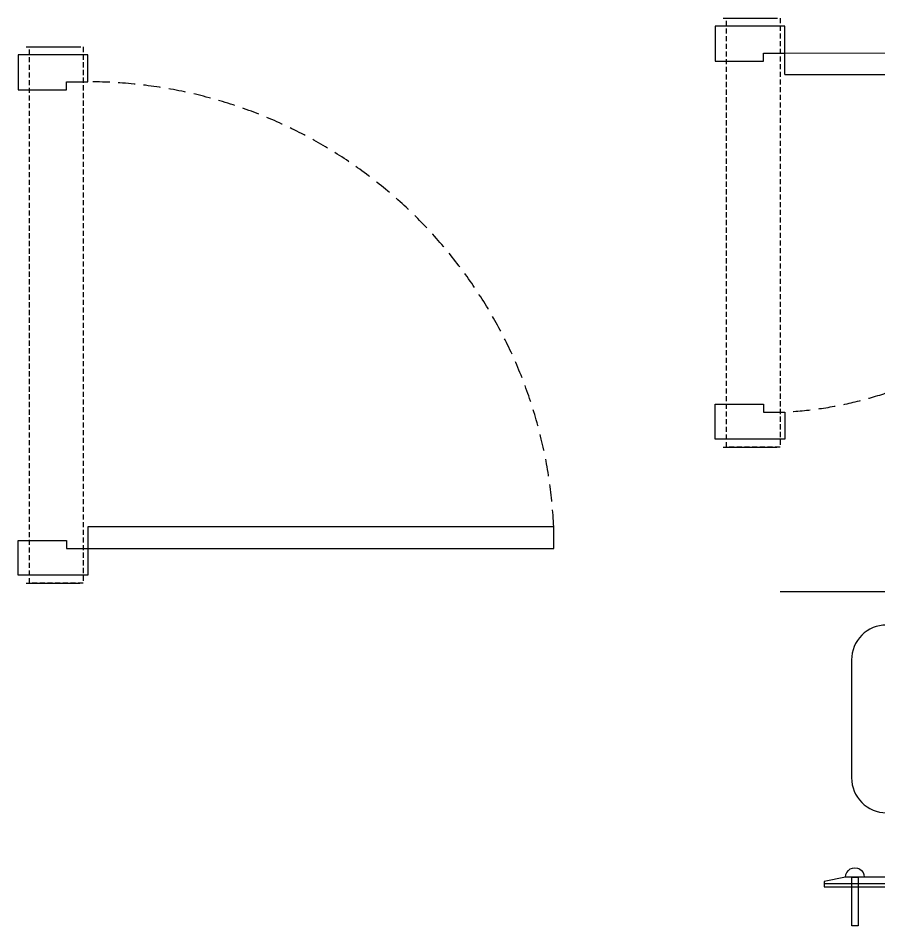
# Model space of a CAD drawing. Header units: millimetres. Extents: x 2061841 to 105821645, y -77612 to 48520811.
# Drawn here: x 105489499 to 105491104, y 48496455 to 48498148 of the extents above; entities that cross this region are included whole.
import ezdxf

# ---------------------------------------------------------------- set-up
doc = ezdxf.new("R2010")
doc.units = ezdxf.units.MM
doc.header["$LTSCALE"] = 10
doc.header["$MEASUREMENT"] = 0
doc.linetypes.add('HIDDEN2', pattern=[4.7625, 3.175, -1.5875])
for name, color, linetype in [('A-DOOR', 6, 'Continuous'), ('A-ELEV-HIDN', 54, 'HIDDEN2'), ('A-FLOR-FNSH', 74, 'Continuous'), ('AP-SANR-FIXT', 74, 'Continuous'), ('S-OPENING', 6, 'Continuous'), ('xb_type d_second fl_typ_fl$0$A-DOOR', 8, 'Continuous'), ('xb_type d_second fl_typ_fl$0$A-WALL', 8, 'Continuous'), ('xr_TDT02_Toilet_01_settingout$0$A-ELEV-FINE', 8, 'Continuous')]:
    doc.layers.add(name, color=color, linetype=linetype)

# ---------------------------------------------------------------- blocks, each defined once
blk = doc.blocks.new('xb_type d_second fl_typ_fl$0$Door frame 100wall')
blk.add_lwpolyline([(-80, 75), (-65, 75), (-65, 115), (-15, 115), (-15, -15), (-80, -15)], close=True)
at = {"layer": 'xb_type d_second fl_typ_fl$0$A-WALL'}
blk.add_line((0, 0), (0, 100), dxfattribs=at)
blk = doc.blocks.new('xb_type d_second fl_typ_fl$0$bedroom door')
blk.add_lwpolyline([(105.1, -983.9), (105.1, -115), (65.1, -115), (65.1, -983.9), (105.1, -983.9)])
at = {"layer": 'A-ELEV-HIDN'}
blk.add_arc((65.1, -115), 869.9, 272.6357, 0, dxfattribs=at)
at = {"rotation": 180}
blk.add_blockref('xb_type d_second fl_typ_fl$0$Door frame 100wall', (0, 0), dxfattribs=at)
at = {"xscale": -1, "rotation": 180}
blk.add_blockref('xb_type d_second fl_typ_fl$0$Door frame 100wall', (1000, 0), dxfattribs=at)
blk = doc.blocks.new('xb_type d_second fl_typ_fl$0$toilet door')
at = {"layer": 'A-ELEV-HIDN'}
blk.add_arc((-1763.3, 7052.9), 711.1, 96.4703, 177.0071, dxfattribs=at)
at = {"layer": 'xb_type d_second fl_typ_fl$0$A-DOOR'}
for p, q in [((-1843.4, 7090), (-1843.4, 7759.4)), ((-1843.4, 7759.4), (-1803.4, 7759.4)), ((-1803.4, 7090), (-1803.4, 7759.4)), ((-1843.4, 7090), (-1803.4, 7090))]:
    blk.add_line(p, q, dxfattribs=at)
at = {"layer": 'xb_type d_second fl_typ_fl$0$A-DOOR', "xscale": -1}
blk.add_blockref('xb_type d_second fl_typ_fl$0$Door frame 100wall', (-2538.4, 6975), dxfattribs=at)
at = {"layer": 'xb_type d_second fl_typ_fl$0$A-DOOR'}
blk.add_blockref('xb_type d_second fl_typ_fl$0$Door frame 100wall', (-1738.4, 6975), dxfattribs=at)
blk = doc.blocks.new('xr_TDT02_Toilet_01_settingout$0$BASIN 600')
at = {"layer": 'AP-SANR-FIXT', "ltscale": 0.2}
for p, q in [((28918.9, 6319.8), (29054.1, 6319.8)), ((28942.3, 6300.2), (28942.3, 6319.8)), ((29054.1, 6300.2), (28918.9, 6300.2))]:
    blk.add_line(p, q, dxfattribs=at)
at = {"layer": 'AP-SANR-FIXT'}
for points in [[(29130, 6034), (29140, 6034), (29140, 6584), (29130, 6584), (29122, 6544), (29122, 6074), (29130, 6034)], [(29134, 6034), (29134, 6584)]]:
    blk.add_lwpolyline(points, dxfattribs=at)
at = {"layer": 'AP-SANR-FIXT', "ltscale": 0.2}
blk.add_lwpolyline([(29002, 6319.8), (29002, 6470, 0.414214), (28937, 6535), (28717, 6535, 0.414214), (28652, 6470), (28652, 6150, 0.414214), (28717, 6085), (28937, 6085, 0.414214), (29002, 6150), (29002, 6300.2)], format="xyb", dxfattribs=at)
at = {"layer": 'AP-SANR-FIXT'}
for points in [[(29002, 6300.2), (29002, 6470, 0.414214), (28937, 6535), (28717, 6535, 0.414214), (28652, 6470), (28652, 6150, 0.414214), (28717, 6085), (28937, 6085, 0.414214), (29002, 6150), (29002, 6300.2)], [(29122, 6544, -43.793788), (29122, 6544, 1.000509), (29122, 6509.2, -0.95535)], [(29122, 6074, 43.793788), (29122, 6074, -1.000509), (29122, 6108.8, 0.95535)]]:
    blk.add_lwpolyline(points, format="xyb", dxfattribs=at)
at = {"layer": 'AP-SANR-FIXT', "elevation": 0}
for points in [[(29122, 6532.2), (29122, 6520.9), (29213, 6520.9), (29213, 6532.2)], [(29122, 6085.8), (29122, 6097.1), (29212.9, 6097.1), (29212.9, 6085.8)]]:
    blk.add_lwpolyline(points, close=True, dxfattribs=at)
at = {"layer": 'AP-SANR-FIXT'}
blk.add_lwpolyline([(28918.9, 6319.8), (29035.6, 6319.8, -5.974225), (29035.6, 6300.2), (28918.9, 6300.2, -0.260855)], format="xyb", close=True, dxfattribs=at)
blk.add_circle((29064.8, 6310), 14.5, dxfattribs=at)
at = {"layer": 'AP-SANR-FIXT', "ltscale": 0.2}
for centre, radius, start, end in [((29064, 6310), 30, 198.9249, 161.0751), ((28936.3, 6310), 20, 150.7599, 209.2401)]:
    blk.add_arc(centre, radius, start, end, dxfattribs=at)
blk = doc.blocks.new('TOWER-A TYPICAL FLOOR FRAMING PLAN N')
at = {"layer": 'A-ELEV-HIDN', "ltscale": 0.3, "elevation": 0}
for points in [[(102727819.8, 48596162.5), (102727919.8, 48596162.5), (102727919.8, 48595362.5), (102727819.8, 48595362.5)], [(102726519.8, 48596108.9), (102726619.8, 48596108.9), (102726619.8, 48595108.9), (102726519.8, 48595108.9)]]:
    blk.add_lwpolyline(points, close=True, dxfattribs=at)
at = {"layer": 'A-FLOR-FNSH'}
blk.add_lwpolyline([(102729519.8, 48594628.3), (102728635.8, 48594628.2), (102728635.7, 48595042.7, 0.414214), (102728585.7, 48595092.7), (102727919.8, 48595092.7)], format="xyb", dxfattribs=at)
at = {"layer": 'A-DOOR', "xscale": -1, "rotation": 270.0031850087354}
blk.add_blockref('xb_type d_second fl_typ_fl$0$toilet door', (102720838.4, 48597900.6, 0), dxfattribs=at)
at = {"layer": 'A-DOOR', "rotation": 89.99681499126459}
blk.add_blockref('xb_type d_second fl_typ_fl$0$bedroom door', (102726513.4, 48595108.9, 0), dxfattribs=at)
at = {"layer": 'xr_TDT02_Toilet_01_settingout$0$A-ELEV-FINE', "rotation": 270.0031850087354}
blk.add_blockref('xr_TDT02_Toilet_01_settingout$0$BASIN 600', (102721966.2, 48623682.7), dxfattribs=at)

msp = doc.modelspace()

# ---------------------------------------------------------------- block references
at = {"layer": 'S-OPENING'}
msp.add_blockref('TOWER-A TYPICAL FLOOR FRAMING PLAN N', (2763000.3, -98014.7), dxfattribs=at)

doc.saveas('drawing.dxf')
